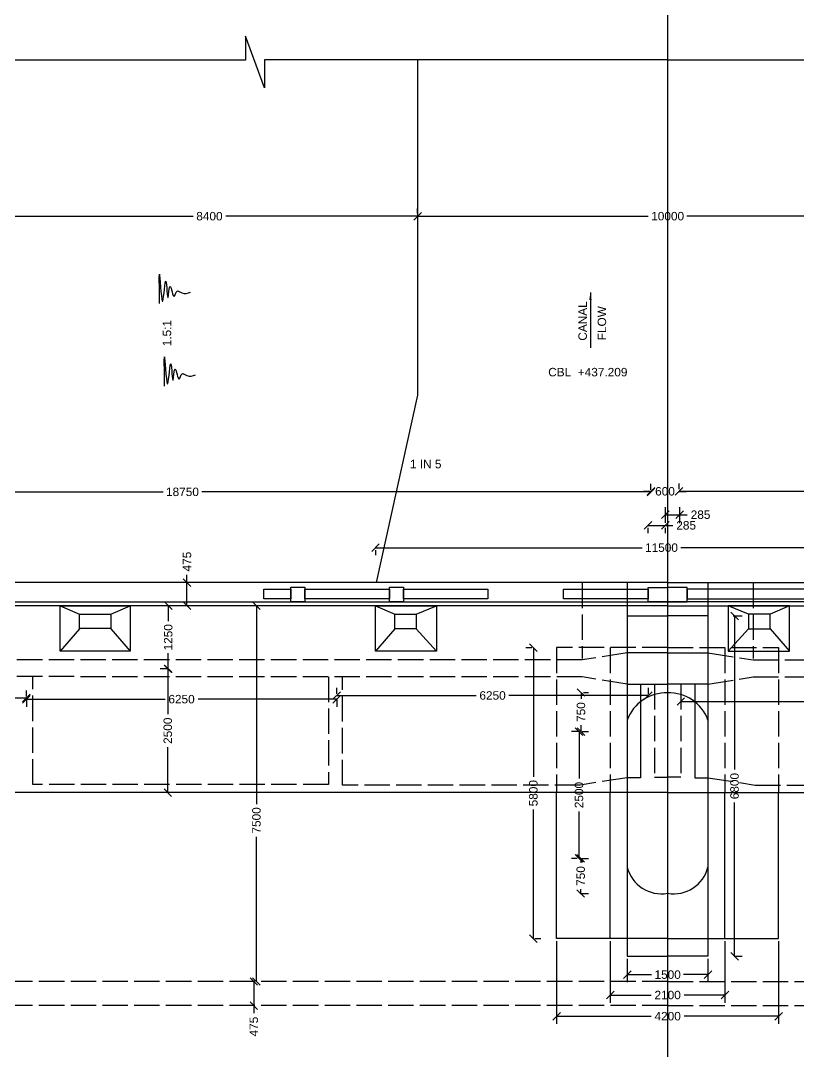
# Model space of a CAD drawing. Header units: metres. Extents: x 244 to 346, y 75 to 149.
# Drawn here: x 266.47 to 284.84, y 99.23 to 123.58 of the extents above; entities that cross this region are included whole.
import ezdxf

# ---------------------------------------------------------------- set-up
doc = ezdxf.new("R2010")
doc.units = ezdxf.units.M
doc.header["$MEASUREMENT"] = 0
doc.linetypes.add('ACAD_ISO02W100', pattern=[15, 12, -3])
doc.layers.add('DRAWING', color=7, linetype='Continuous')
doc.styles.get("Standard").update_dxf_attribs({"font": 'ARIAL_1.TTF', "height": 0.2})
doc.dimstyles.get("Standard").update_dxf_attribs({"dimtxt": 0.2, "dimasz": 0.18, "dimexe": 0.18, "dimexo": 0.0625, "dimgap": 0.09, "dimtad": 0, "dimdec": 4, "dimzin": 0, "dimdsep": 46, "dimtxsty": 'Standard', "dimblk": 'OBLIQUE', "dimcen": 0.09, "dimclrt": 256, "dimadec": 0, "dimazin": 0, "dimtfac": 1, "dimtdec": 4, "dimtofl": 0, "dimtmove": 0, "dimatfit": 3, "dimfxl": 0, "dimtolj": 1, "dimtzin": 0, "dimarcsym": 0})
picture_1 = doc.add_image_def('image1.jpg', size_in_pixel=(6726, 4650))

# ---------------------------------------------------------------- blocks, each defined once
blk = doc.blocks.new('_Oblique')
at = {"color": 0, "linetype": 'ByBlock', "lineweight": -2}
blk.add_line((-0.5, -0.5), (0.5, 0.5), dxfattribs=at)
blk = doc.blocks.new('*D210')
at = {"layer": 'Defpoints', "color": 0}
for p in [(266.012, 119.167), (275.844, 118.961), (275.844, 118.961)]:
    blk.add_point(p, dxfattribs=at)
at = {"layer": 'DRAWING', "color": 0, "lineweight": -2}
for p, q in [((266.012, 119.104), (266.012, 118.781)), ((275.844, 119.024), (275.844, 119.141)), ((266.012, 118.961), (270.54, 118.961)), ((275.844, 118.961), (271.317, 118.961))]:
    blk.add_line(p, q, dxfattribs=at)
at = {"layer": 'DRAWING', "color": 0, "lineweight": -2, "xscale": 0.18, "yscale": 0.18, "zscale": 0.18, "rotation": 180}
blk.add_blockref('_Oblique', (266.012, 118.961), dxfattribs=at)
at = {"layer": 'DRAWING', "color": 0, "lineweight": -2, "xscale": 0.18, "yscale": 0.18, "zscale": 0.18}
blk.add_blockref('_Oblique', (275.844, 118.961), dxfattribs=at)
at = {"layer": 'DRAWING', "insert": (270.928, 118.961), "char_height": 0.2, "attachment_point": 5}
blk.add_mtext('\\A1;8400', dxfattribs=at)
blk = doc.blocks.new('*D211')
at = {"layer": 'Defpoints', "color": 0}
for p in [(275.844, 118.961), (287.659, 118.961), (287.659, 118.961)]:
    blk.add_point(p, dxfattribs=at)
at = {"layer": 'DRAWING', "color": 0, "lineweight": -2}
for p, q in [((275.844, 119.024), (275.844, 119.141)), ((287.659, 119.024), (287.659, 119.141)), ((275.844, 118.961), (281.295, 118.961)), ((287.659, 118.961), (282.208, 118.961))]:
    blk.add_line(p, q, dxfattribs=at)
at = {"layer": 'DRAWING', "color": 0, "lineweight": -2, "xscale": 0.18, "yscale": 0.18, "zscale": 0.18, "rotation": 180}
blk.add_blockref('_Oblique', (275.844, 118.961), dxfattribs=at)
at = {"layer": 'DRAWING', "color": 0, "lineweight": -2, "xscale": 0.18, "yscale": 0.18, "zscale": 0.18}
blk.add_blockref('_Oblique', (287.659, 118.961), dxfattribs=at)
at = {"layer": 'DRAWING', "insert": (281.752, 118.961), "char_height": 0.2, "attachment_point": 5}
blk.add_mtext('\\A1;10000', dxfattribs=at)
blk = doc.blocks.new('*D220')
at = {"layer": 'Defpoints', "color": 0}
for p in [(259.224, 112.377), (281.358, 112.449), (281.358, 112.437)]:
    blk.add_point(p, dxfattribs=at)
at = {"layer": 'DRAWING', "color": 0, "lineweight": -2}
for p, q in [((259.224, 112.439), (259.224, 112.629)), ((281.358, 112.499), (281.358, 112.629)), ((259.224, 112.449), (269.834, 112.449)), ((281.358, 112.449), (270.747, 112.449))]:
    blk.add_line(p, q, dxfattribs=at)
at = {"layer": 'DRAWING', "color": 0, "lineweight": -2, "xscale": 0.18, "yscale": 0.18, "zscale": 0.18, "rotation": 180}
blk.add_blockref('_Oblique', (259.224, 112.449), dxfattribs=at)
at = {"layer": 'DRAWING', "color": 0, "lineweight": -2, "xscale": 0.18, "yscale": 0.18, "zscale": 0.18}
blk.add_blockref('_Oblique', (281.358, 112.449), dxfattribs=at)
at = {"layer": 'DRAWING', "insert": (270.291, 112.449), "char_height": 0.2, "attachment_point": 5}
blk.add_mtext('\\A1;18750', dxfattribs=at)
blk = doc.blocks.new('*D221')
at = {"layer": 'Defpoints', "color": 0}
for p in [(281.358, 112.437), (282.02, 112.462), (282.02, 112.454)]:
    blk.add_point(p, dxfattribs=at)
at = {"layer": 'DRAWING', "color": 0, "lineweight": -2}
for p, q in [((281.358, 112.499), (281.358, 112.642)), ((282.02, 112.516), (282.02, 112.642)), ((281.358, 112.462), (281.178, 112.462)), ((282.02, 112.462), (282.2, 112.462))]:
    blk.add_line(p, q, dxfattribs=at)
at = {"layer": 'DRAWING', "color": 0, "lineweight": -2, "xscale": 0.18, "yscale": 0.18, "zscale": 0.18}
blk.add_blockref('_Oblique', (281.358, 112.462), dxfattribs=at)
at = {"layer": 'DRAWING', "color": 0, "lineweight": -2, "xscale": 0.18, "yscale": 0.18, "zscale": 0.18, "rotation": 180}
blk.add_blockref('_Oblique', (282.02, 112.462), dxfattribs=at)
at = {"layer": 'DRAWING', "insert": (281.689, 112.462), "char_height": 0.2, "attachment_point": 5}
blk.add_mtext('\\A1;600', dxfattribs=at)
blk = doc.blocks.new('*D222')
at = {"layer": 'Defpoints', "color": 0}
for p in [(282.02, 112.454), (304.003, 112.464), (304.003, 112.377)]:
    blk.add_point(p, dxfattribs=at)
at = {"layer": 'DRAWING', "color": 0, "lineweight": -2}
for p, q in [((282.02, 112.516), (282.02, 112.644)), ((304.003, 112.439), (304.003, 112.644)), ((282.02, 112.464), (292.555, 112.464)), ((304.003, 112.464), (293.469, 112.464))]:
    blk.add_line(p, q, dxfattribs=at)
at = {"layer": 'DRAWING', "color": 0, "lineweight": -2, "xscale": 0.18, "yscale": 0.18, "zscale": 0.18, "rotation": 180}
blk.add_blockref('_Oblique', (282.02, 112.464), dxfattribs=at)
at = {"layer": 'DRAWING', "color": 0, "lineweight": -2, "xscale": 0.18, "yscale": 0.18, "zscale": 0.18}
blk.add_blockref('_Oblique', (304.003, 112.464), dxfattribs=at)
at = {"layer": 'DRAWING', "insert": (293.012, 112.464), "char_height": 0.2, "attachment_point": 5}
blk.add_mtext('\\A1;18750', dxfattribs=at)
blk = doc.blocks.new('*D250')
at = {"layer": 'Defpoints', "color": 0}
for p in [(282.063, 107.541), (282.063, 107.498), (289.43, 107.541)]:
    blk.add_point(p, dxfattribs=at)
at = {"layer": 'DRAWING', "color": 0, "lineweight": -2}
for p, q in [((282.063, 107.498), (285.357, 107.498)), ((282.063, 107.479), (282.063, 107.318)), ((289.43, 107.498), (286.135, 107.498)), ((289.43, 107.479), (289.43, 107.318))]:
    blk.add_line(p, q, dxfattribs=at)
at = {"layer": 'DRAWING', "color": 0, "lineweight": -2, "xscale": 0.18, "yscale": 0.18, "zscale": 0.18, "rotation": 180}
blk.add_blockref('_Oblique', (282.063, 107.498), dxfattribs=at)
at = {"layer": 'DRAWING', "color": 0, "lineweight": -2, "xscale": 0.18, "yscale": 0.18, "zscale": 0.18}
blk.add_blockref('_Oblique', (289.43, 107.498), dxfattribs=at)
at = {"layer": 'DRAWING', "insert": (285.746, 107.498), "char_height": 0.2, "attachment_point": 5}
blk.add_mtext('\\A1;6250', dxfattribs=at)
blk = doc.blocks.new('*D252')
at = {"layer": 'Defpoints', "color": 0}
for p in [(280.799, 101.48), (282.704, 101.48), (282.704, 101.045)]:
    blk.add_point(p, dxfattribs=at)
at = {"layer": 'DRAWING', "color": 0, "lineweight": -2}
for p, q in [((280.799, 101.417), (280.799, 100.865)), ((282.704, 101.417), (282.704, 100.865)), ((280.799, 101.045), (281.373, 101.045)), ((282.704, 101.045), (282.13, 101.045))]:
    blk.add_line(p, q, dxfattribs=at)
at = {"layer": 'DRAWING', "color": 0, "lineweight": -2, "xscale": 0.18, "yscale": 0.18, "zscale": 0.18, "rotation": 180}
blk.add_blockref('_Oblique', (280.799, 101.045), dxfattribs=at)
at = {"layer": 'DRAWING', "color": 0, "lineweight": -2, "xscale": 0.18, "yscale": 0.18, "zscale": 0.18}
blk.add_blockref('_Oblique', (282.704, 101.045), dxfattribs=at)
at = {"layer": 'DRAWING', "insert": (281.752, 101.045), "char_height": 0.2, "attachment_point": 5}
blk.add_mtext('\\A1;1500', dxfattribs=at)
blk = doc.blocks.new('*D253')
at = {"layer": 'Defpoints', "color": 0}
for p in [(280.397, 101.896), (283.106, 101.896), (283.106, 100.563)]:
    blk.add_point(p, dxfattribs=at)
at = {"layer": 'DRAWING', "color": 0, "lineweight": -2}
for p, q in [((280.397, 101.834), (280.397, 100.383)), ((283.106, 101.834), (283.106, 100.383)), ((280.397, 100.563), (281.362, 100.563)), ((283.106, 100.563), (282.142, 100.563))]:
    blk.add_line(p, q, dxfattribs=at)
at = {"layer": 'DRAWING', "color": 0, "lineweight": -2, "xscale": 0.18, "yscale": 0.18, "zscale": 0.18, "rotation": 180}
blk.add_blockref('_Oblique', (280.397, 100.563), dxfattribs=at)
at = {"layer": 'DRAWING', "color": 0, "lineweight": -2, "xscale": 0.18, "yscale": 0.18, "zscale": 0.18}
blk.add_blockref('_Oblique', (283.106, 100.563), dxfattribs=at)
at = {"layer": 'DRAWING', "insert": (281.752, 100.563), "char_height": 0.2, "attachment_point": 5}
blk.add_mtext('\\A1;2100', dxfattribs=at)
blk = doc.blocks.new('*D254')
at = {"layer": 'Defpoints', "color": 0}
for p in [(279.129, 101.896), (284.374, 101.896), (284.374, 100.063)]:
    blk.add_point(p, dxfattribs=at)
at = {"layer": 'DRAWING', "color": 0, "lineweight": -2}
for p, q in [((279.129, 101.834), (279.129, 99.883)), ((284.374, 101.834), (284.374, 99.883)), ((279.129, 100.063), (281.359, 100.063)), ((284.374, 100.063), (282.144, 100.063))]:
    blk.add_line(p, q, dxfattribs=at)
at = {"layer": 'DRAWING', "color": 0, "lineweight": -2, "xscale": 0.18, "yscale": 0.18, "zscale": 0.18, "rotation": 180}
blk.add_blockref('_Oblique', (279.129, 100.063), dxfattribs=at)
at = {"layer": 'DRAWING', "color": 0, "lineweight": -2, "xscale": 0.18, "yscale": 0.18, "zscale": 0.18}
blk.add_blockref('_Oblique', (284.374, 100.063), dxfattribs=at)
at = {"layer": 'DRAWING', "insert": (281.752, 100.063), "char_height": 0.2, "attachment_point": 5}
blk.add_mtext('\\A1;4200', dxfattribs=at)
blk = doc.blocks.new('*D255')
at = {"layer": 'Defpoints', "color": 0}
for p in [(283.236, 109.519), (283.332, 109.519), (283.259, 101.48)]:
    blk.add_point(p, dxfattribs=at)
at = {"layer": 'DRAWING', "color": 0, "lineweight": -2}
for p, q in [((283.298, 109.519), (283.512, 109.519)), ((283.332, 109.519), (283.332, 105.888)), ((283.332, 101.48), (283.332, 105.11)), ((283.322, 101.48), (283.512, 101.48))]:
    blk.add_line(p, q, dxfattribs=at)
at = {"layer": 'DRAWING', "color": 0, "lineweight": -2, "xscale": 0.18, "yscale": 0.18, "zscale": 0.18}
for p, rotation in [((283.332, 109.519), 90), ((283.332, 101.48), 270)]:
    blk.add_blockref('_Oblique', p, dxfattribs=dict(at, rotation=rotation))
at = {"layer": 'DRAWING', "insert": (283.332, 105.499), "char_height": 0.2, "attachment_point": 5, "rotation": 90}
blk.add_mtext('\\A1;6800', dxfattribs=at)
blk = doc.blocks.new('*D256')
at = {"layer": 'Defpoints', "color": 0}
for p in [(279.699, 107.71), (279.67, 106.786), (279.705, 106.786)]:
    blk.add_point(p, dxfattribs=at)
at = {"layer": 'DRAWING', "color": 0, "lineweight": -2}
for p, q in [((279.705, 107.71), (279.705, 107.558)), ((279.761, 107.71), (279.885, 107.71)), ((279.705, 106.786), (279.705, 106.938)), ((279.732, 106.786), (279.885, 106.786))]:
    blk.add_line(p, q, dxfattribs=at)
at = {"layer": 'DRAWING', "color": 0, "lineweight": -2, "xscale": 0.18, "yscale": 0.18, "zscale": 0.18}
for p, rotation in [((279.705, 107.71), 90), ((279.705, 106.786), 270)]:
    blk.add_blockref('_Oblique', p, dxfattribs=dict(at, rotation=rotation))
at = {"layer": 'DRAWING', "insert": (279.705, 107.248), "char_height": 0.2, "attachment_point": 5, "rotation": 90}
blk.add_mtext('\\A1;750', dxfattribs=at)
blk = doc.blocks.new('*D257')
at = {"layer": 'Defpoints', "color": 0}
for p in [(279.705, 106.786), (279.658, 103.791), (279.674, 103.791)]:
    blk.add_point(p, dxfattribs=at)
at = {"layer": 'DRAWING', "color": 0, "lineweight": -2}
for p, q in [((279.642, 106.786), (279.478, 106.786)), ((279.658, 106.786), (279.658, 105.678)), ((279.658, 103.791), (279.658, 104.898)), ((279.612, 103.791), (279.478, 103.791))]:
    blk.add_line(p, q, dxfattribs=at)
at = {"layer": 'DRAWING', "color": 0, "lineweight": -2, "xscale": 0.18, "yscale": 0.18, "zscale": 0.18}
for p, rotation in [((279.658, 106.786), 90), ((279.658, 103.791), 270)]:
    blk.add_blockref('_Oblique', p, dxfattribs=dict(at, rotation=rotation))
at = {"layer": 'DRAWING', "insert": (279.658, 105.288), "char_height": 0.2, "attachment_point": 5, "rotation": 90}
blk.add_mtext('\\A1;2500', dxfattribs=at)
blk = doc.blocks.new('*D258')
at = {"layer": 'Defpoints', "color": 0}
for p in [(279.658, 103.791), (279.623, 102.962), (279.699, 102.962)]:
    blk.add_point(p, dxfattribs=at)
at = {"layer": 'DRAWING', "color": 0, "lineweight": -2}
for p, q in [((279.699, 103.791), (279.699, 103.686)), ((279.721, 103.791), (279.879, 103.791)), ((279.699, 102.962), (279.699, 103.067)), ((279.685, 102.962), (279.879, 102.962))]:
    blk.add_line(p, q, dxfattribs=at)
at = {"layer": 'DRAWING', "color": 0, "lineweight": -2, "xscale": 0.18, "yscale": 0.18, "zscale": 0.18}
for p, rotation in [((279.699, 103.791), 90), ((279.699, 102.962), 270)]:
    blk.add_blockref('_Oblique', p, dxfattribs=dict(at, rotation=rotation))
at = {"layer": 'DRAWING', "insert": (279.699, 103.376), "char_height": 0.2, "attachment_point": 5, "rotation": 90}
blk.add_mtext('\\A1;750', dxfattribs=at)
blk = doc.blocks.new('*D259')
at = {"layer": 'Defpoints', "color": 0}
for p in [(278.58, 108.768), (278.602, 108.768), (278.552, 101.896)]:
    blk.add_point(p, dxfattribs=at)
at = {"layer": 'DRAWING', "color": 0, "lineweight": -2}
for p, q in [((278.54, 108.768), (278.4, 108.768)), ((278.58, 108.768), (278.58, 105.72)), ((278.58, 101.896), (278.58, 104.944)), ((278.614, 101.896), (278.76, 101.896))]:
    blk.add_line(p, q, dxfattribs=at)
at = {"layer": 'DRAWING', "color": 0, "lineweight": -2, "xscale": 0.18, "yscale": 0.18, "zscale": 0.18}
for p, rotation in [((278.58, 108.768), 90), ((278.58, 101.896), 270)]:
    blk.add_blockref('_Oblique', p, dxfattribs=dict(at, rotation=rotation))
at = {"layer": 'DRAWING', "insert": (278.58, 105.332), "char_height": 0.2, "attachment_point": 5, "rotation": 90}
blk.add_mtext('\\A1;5800', dxfattribs=at)
blk = doc.blocks.new('*D260')
at = {"layer": 'Defpoints', "color": 0}
for p in [(273.934, 107.639), (273.934, 107.618), (281.297, 107.609)]:
    blk.add_point(p, dxfattribs=at)
at = {"layer": 'DRAWING', "color": 0, "lineweight": -2}
for p, q in [((273.934, 107.68), (273.934, 107.819)), ((273.934, 107.639), (277.227, 107.639)), ((281.297, 107.639), (278.004, 107.639)), ((281.297, 107.672), (281.297, 107.819))]:
    blk.add_line(p, q, dxfattribs=at)
at = {"layer": 'DRAWING', "color": 0, "lineweight": -2, "xscale": 0.18, "yscale": 0.18, "zscale": 0.18, "rotation": 180}
blk.add_blockref('_Oblique', (273.934, 107.639), dxfattribs=at)
at = {"layer": 'DRAWING', "color": 0, "lineweight": -2, "xscale": 0.18, "yscale": 0.18, "zscale": 0.18}
blk.add_blockref('_Oblique', (281.297, 107.639), dxfattribs=at)
at = {"layer": 'DRAWING', "insert": (277.616, 107.639), "char_height": 0.2, "attachment_point": 5}
blk.add_mtext('\\A1;6250', dxfattribs=at)
blk = doc.blocks.new('*D261')
at = {"layer": 'Defpoints', "color": 0}
for p in [(266.604, 107.628), (266.604, 107.552), (273.934, 107.618)]:
    blk.add_point(p, dxfattribs=at)
at = {"layer": 'DRAWING', "color": 0, "lineweight": -2}
for p, q in [((266.604, 107.565), (266.604, 107.372)), ((266.604, 107.552), (269.881, 107.552)), ((273.934, 107.552), (270.658, 107.552)), ((273.934, 107.555), (273.934, 107.372))]:
    blk.add_line(p, q, dxfattribs=at)
at = {"layer": 'DRAWING', "color": 0, "lineweight": -2, "xscale": 0.18, "yscale": 0.18, "zscale": 0.18, "rotation": 180}
blk.add_blockref('_Oblique', (266.604, 107.552), dxfattribs=at)
at = {"layer": 'DRAWING', "color": 0, "lineweight": -2, "xscale": 0.18, "yscale": 0.18, "zscale": 0.18}
blk.add_blockref('_Oblique', (273.934, 107.552), dxfattribs=at)
at = {"layer": 'DRAWING', "insert": (270.269, 107.552), "char_height": 0.2, "attachment_point": 5}
blk.add_mtext('\\A1;6250', dxfattribs=at)
blk = doc.blocks.new('*D262')
at = {"layer": 'Defpoints', "color": 0}
for p in [(259.185, 107.577), (259.185, 107.57), (266.604, 107.552)]:
    blk.add_point(p, dxfattribs=at)
at = {"layer": 'DRAWING', "color": 0, "lineweight": -2}
for p, q in [((259.185, 107.633), (259.185, 107.757)), ((266.604, 107.614), (266.604, 107.757)), ((259.185, 107.577), (262.506, 107.577)), ((266.604, 107.577), (263.284, 107.577))]:
    blk.add_line(p, q, dxfattribs=at)
at = {"layer": 'DRAWING', "color": 0, "lineweight": -2, "xscale": 0.18, "yscale": 0.18, "zscale": 0.18, "rotation": 180}
blk.add_blockref('_Oblique', (259.185, 107.577), dxfattribs=at)
at = {"layer": 'DRAWING', "color": 0, "lineweight": -2, "xscale": 0.18, "yscale": 0.18, "zscale": 0.18}
blk.add_blockref('_Oblique', (266.604, 107.577), dxfattribs=at)
at = {"layer": 'DRAWING', "insert": (262.895, 107.577), "char_height": 0.2, "attachment_point": 5}
blk.add_mtext('\\A1;6250', dxfattribs=at)
blk = doc.blocks.new('*D263')
at = {"layer": 'Defpoints', "color": 0}
for p in [(270.398, 110.306), (270.417, 110.306), (270.417, 109.76)]:
    blk.add_point(p, dxfattribs=at)
at = {"layer": 'DRAWING', "color": 0, "lineweight": -2}
for p, q in [((270.355, 110.306), (270.218, 110.306)), ((270.398, 110.306), (270.398, 110.486)), ((270.398, 109.76), (270.398, 110.306)), ((270.355, 109.76), (270.218, 109.76))]:
    blk.add_line(p, q, dxfattribs=at)
at = {"layer": 'DRAWING', "color": 0, "lineweight": -2, "xscale": 0.18, "yscale": 0.18, "zscale": 0.18}
for p, rotation in [((270.398, 110.306), 90), ((270.398, 109.76), 270)]:
    blk.add_blockref('_Oblique', p, dxfattribs=dict(at, rotation=rotation))
at = {"layer": 'DRAWING', "insert": (270.398, 110.802), "char_height": 0.2, "attachment_point": 5, "rotation": 90}
blk.add_mtext('\\A1;475', dxfattribs=at)
blk = doc.blocks.new('*D264')
at = {"layer": 'Defpoints', "color": 0}
for p in [(269.984, 109.76), (269.955, 108.269), (270.003, 108.269)]:
    blk.add_point(p, dxfattribs=at)
at = {"layer": 'DRAWING', "color": 0, "lineweight": -2}
for p, q in [((269.921, 109.76), (269.775, 109.76)), ((269.955, 109.76), (269.955, 109.393)), ((269.955, 108.269), (269.955, 108.636)), ((269.94, 108.269), (269.775, 108.269))]:
    blk.add_line(p, q, dxfattribs=at)
at = {"layer": 'DRAWING', "color": 0, "lineweight": -2, "xscale": 0.18, "yscale": 0.18, "zscale": 0.18}
for p, rotation in [((269.955, 109.76), 90), ((269.955, 108.269), 270)]:
    blk.add_blockref('_Oblique', p, dxfattribs=dict(at, rotation=rotation))
at = {"layer": 'DRAWING', "insert": (269.955, 109.014), "char_height": 0.2, "attachment_point": 5, "rotation": 90}
blk.add_mtext('\\A1;1250', dxfattribs=at)
blk = doc.blocks.new('*D265')
at = {"layer": 'Defpoints', "color": 0}
for p in [(269.955, 108.269), (269.945, 105.346), (270.027, 105.346)]:
    blk.add_point(p, dxfattribs=at)
at = {"layer": 'DRAWING', "color": 0, "lineweight": -2}
for p, q in [((269.893, 108.269), (269.765, 108.269)), ((269.945, 108.269), (269.945, 107.197)), ((269.945, 105.346), (269.945, 106.417)), ((269.965, 105.346), (269.765, 105.346))]:
    blk.add_line(p, q, dxfattribs=at)
at = {"layer": 'DRAWING', "color": 0, "lineweight": -2, "xscale": 0.18, "yscale": 0.18, "zscale": 0.18}
for p, rotation in [((269.945, 108.269), 90), ((269.945, 105.346), 270)]:
    blk.add_blockref('_Oblique', p, dxfattribs=dict(at, rotation=rotation))
at = {"layer": 'DRAWING', "insert": (269.945, 106.807), "char_height": 0.2, "attachment_point": 5, "rotation": 90}
blk.add_mtext('\\A1;2500', dxfattribs=at)
blk = doc.blocks.new('*D266')
at = {"layer": 'Defpoints', "color": 0}
for p in [(272.061, 109.76), (272.039, 100.884), (272.061, 100.884)]:
    blk.add_point(p, dxfattribs=at)
at = {"layer": 'DRAWING', "color": 0, "lineweight": -2}
for p, q in [((271.999, 109.76), (271.859, 109.76)), ((272.039, 109.76), (272.039, 105.076)), ((272.039, 100.884), (272.039, 104.301)), ((271.999, 100.884), (271.859, 100.884))]:
    blk.add_line(p, q, dxfattribs=at)
at = {"layer": 'DRAWING', "color": 0, "lineweight": -2, "xscale": 0.18, "yscale": 0.18, "zscale": 0.18}
for p, rotation in [((272.039, 109.76), 90), ((272.039, 100.884), 270)]:
    blk.add_blockref('_Oblique', p, dxfattribs=dict(at, rotation=rotation))
at = {"layer": 'DRAWING', "insert": (272.039, 104.689), "char_height": 0.2, "attachment_point": 5, "rotation": 90}
blk.add_mtext('\\A1;7500', dxfattribs=at)
blk = doc.blocks.new('*D267')
at = {"layer": 'Defpoints', "color": 0}
for p in [(272.017, 100.884), (271.977, 100.314), (272.017, 100.314)]:
    blk.add_point(p, dxfattribs=at)
at = {"layer": 'DRAWING', "color": 0, "lineweight": -2}
for p, q in [((271.954, 100.884), (271.797, 100.884)), ((271.977, 100.884), (271.977, 100.314)), ((271.954, 100.314), (271.797, 100.314)), ((271.977, 100.314), (271.977, 100.134))]:
    blk.add_line(p, q, dxfattribs=at)
at = {"layer": 'DRAWING', "color": 0, "lineweight": -2, "xscale": 0.18, "yscale": 0.18, "zscale": 0.18}
for p, rotation in [((271.977, 100.884), 90), ((271.977, 100.314), 270)]:
    blk.add_blockref('_Oblique', p, dxfattribs=dict(at, rotation=rotation))
at = {"layer": 'DRAWING', "insert": (271.977, 99.818), "char_height": 0.2, "attachment_point": 5, "rotation": 90}
blk.add_mtext('\\A1;475', dxfattribs=at)
blk = doc.blocks.new('*D392')
at = {"layer": 'Defpoints', "color": 0}
for p in [(274.851, 111.138), (288.361, 111.131), (288.361, 111.068)]:
    blk.add_point(p, dxfattribs=at)
at = {"layer": 'DRAWING', "color": 0, "lineweight": -2}
for p, q in [((288.361, 111.13), (288.361, 111.311)), ((274.851, 111.131), (281.149, 111.131)), ((274.851, 111.075), (274.851, 110.951)), ((288.361, 111.131), (282.062, 111.131))]:
    blk.add_line(p, q, dxfattribs=at)
at = {"layer": 'DRAWING', "color": 0, "lineweight": -2, "xscale": 0.18, "yscale": 0.18, "zscale": 0.18, "rotation": 180}
blk.add_blockref('_Oblique', (274.851, 111.131), dxfattribs=at)
at = {"layer": 'DRAWING', "color": 0, "lineweight": -2, "xscale": 0.18, "yscale": 0.18, "zscale": 0.18}
blk.add_blockref('_Oblique', (288.361, 111.131), dxfattribs=at)
at = {"layer": 'DRAWING', "insert": (281.606, 111.131), "char_height": 0.2, "attachment_point": 5}
blk.add_mtext('\\A1;11500', dxfattribs=at)
blk = doc.blocks.new('*D393')
at = {"layer": 'Defpoints', "color": 0}
for p in [(281.285, 111.66), (281.696, 111.662), (281.696, 111.658)]:
    blk.add_point(p, dxfattribs=at)
at = {"layer": 'DRAWING', "color": 0, "lineweight": -2}
for p, q in [((281.285, 111.658), (281.696, 111.658)), ((281.285, 111.597), (281.285, 111.478)), ((281.696, 111.658), (281.876, 111.658)), ((281.696, 111.6), (281.696, 111.478))]:
    blk.add_line(p, q, dxfattribs=at)
at = {"layer": 'DRAWING', "color": 0, "lineweight": -2, "xscale": 0.18, "yscale": 0.18, "zscale": 0.18, "rotation": 180}
blk.add_blockref('_Oblique', (281.285, 111.658), dxfattribs=at)
at = {"layer": 'DRAWING', "color": 0, "lineweight": -2, "xscale": 0.18, "yscale": 0.18, "zscale": 0.18}
blk.add_blockref('_Oblique', (281.696, 111.658), dxfattribs=at)
at = {"layer": 'DRAWING', "insert": (282.189, 111.658), "char_height": 0.2, "attachment_point": 5}
blk.add_mtext('\\A1;285', dxfattribs=at)
blk = doc.blocks.new('*D394')
at = {"layer": 'Defpoints', "color": 0}
for p in [(282.036, 111.909), (281.698, 111.655), (282.036, 111.646)]:
    blk.add_point(p, dxfattribs=at)
at = {"layer": 'DRAWING', "color": 0, "lineweight": -2}
for p, q in [((281.698, 111.718), (281.698, 112.089)), ((282.036, 111.708), (282.036, 112.089)), ((281.698, 111.909), (282.036, 111.909)), ((282.036, 111.909), (282.216, 111.909))]:
    blk.add_line(p, q, dxfattribs=at)
at = {"layer": 'DRAWING', "color": 0, "lineweight": -2, "xscale": 0.18, "yscale": 0.18, "zscale": 0.18, "rotation": 180}
blk.add_blockref('_Oblique', (281.698, 111.909), dxfattribs=at)
at = {"layer": 'DRAWING', "color": 0, "lineweight": -2, "xscale": 0.18, "yscale": 0.18, "zscale": 0.18}
blk.add_blockref('_Oblique', (282.036, 111.909), dxfattribs=at)
at = {"layer": 'DRAWING', "insert": (282.529, 111.909), "char_height": 0.2, "attachment_point": 5}
blk.add_mtext('\\A1;285', dxfattribs=at)

msp = doc.modelspace()

# ---------------------------------------------------------------- linework, layer by layer
at = {"layer": 'DRAWING'}
for points in [[(281.75154, 123.96149), (281.75154, 96.09034)], [(281.75154, 122.65469), (272.22572, 122.65469), (272.22572, 121.99029), (271.78371, 123.21281), (271.78371, 122.644), (249.23027, 122.644)], [(281.75154, 122.65469), (291.27737, 122.65469), (291.27737, 121.99029), (291.71938, 123.21281), (291.71938, 122.644), (314.27282, 122.644)], [(275.84382, 122.65469), (275.84382, 114.73718), (274.86591, 110.30619)], [(281.75154, 110.30619), (258.86122, 110.30619), (258.86122, 109.84971), (281.75154, 109.84971)], [(280.79876, 110.30619), (280.79876, 109.76002)], [(281.75154, 110.30619), (304.64186, 110.30619), (304.64186, 109.84971), (281.75154, 109.84971)], [(282.70432, 110.30619), (282.70432, 109.76002)], [(284.20785, 110.14869), (282.21455, 110.14869), (282.21455, 109.92196), (284.20785, 109.92196)], [(281.75154, 109.76002), (258.86122, 109.76002), (258.86122, 109.84971)], [(281.75154, 109.76002), (304.64186, 109.76002), (304.64186, 109.84971)], [(267.40442, 109.76002), (267.86122, 109.55758)], [(268.60109, 109.55758), (269.05611, 109.76002)], [(274.8483, 109.76002), (275.3051, 109.55758)], [(275.81342, 109.55758), (276.29426, 109.76002)], [(280.79876, 109.78227), (280.79876, 109.5186), (281.75154, 109.5186)], [(282.70432, 109.78227), (282.70432, 109.5186), (281.75154, 109.5186)], [(283.66274, 109.55758), (283.18189, 109.76002)], [(284.62786, 109.76002), (284.17106, 109.55758)], [(280.79876, 109.5186), (280.79876, 101.47995), (281.75154, 101.47995)], [(282.70432, 109.5186), (282.70432, 101.47995), (281.75154, 101.47995)], [(267.86122, 109.21797), (267.40442, 108.68284)], [(268.60109, 109.21797), (269.05611, 108.68284)], [(275.3051, 109.21797), (274.8483, 108.68284)], [(275.81342, 109.21797), (276.29426, 108.68284)], [(283.66274, 109.21797), (283.18189, 108.68284)], [(284.17106, 109.21797), (284.62786, 108.68284)], [(281.75154, 108.64808), (280.79876, 108.64808)], [(281.75154, 108.64808), (282.70432, 108.64808)], [(280.79876, 107.90714), (281.75154, 107.90714)], [(281.11034, 107.90714), (281.11034, 105.69785), (280.79876, 105.69785)], [(282.70432, 107.90714), (281.75154, 107.90714)], [(282.39275, 107.90714), (282.39275, 105.69785), (282.70432, 105.69785)], [(281.75154, 105.3457), (247.72083, 105.3457)], [(280.39715, 101.8961), (279.12913, 101.8961), (279.12913, 105.3457)], [(281.75154, 101.8961), (280.39715, 101.8961), (280.39715, 105.3457)], [(281.75154, 105.3457), (315.78225, 105.3457)], [(281.75154, 101.8961), (283.10594, 101.8961), (283.10594, 105.3457)], [(283.10594, 101.8961), (284.37395, 101.8961), (284.37395, 105.3457)]]:
    msp.add_lwpolyline(points, dxfattribs=at)
at = {"layer": 'DRAWING', "linetype": 'ACAD_ISO02W100', "ltscale": 0.05}
for points in [[(279.73166, 110.30619), (279.73166, 108.50996)], [(283.77142, 110.30619), (283.77142, 108.50996)], [(280.79876, 108.64808), (279.73166, 108.48019), (260.78627, 108.48019), (259.7096, 108.62322), (258.86122, 108.62322)], [(281.75154, 108.77049), (279.16744, 108.77049), (279.12998, 108.77049), (279.12998, 105.3457)], [(280.3975, 108.77049), (280.3975, 105.3457)], [(281.75154, 108.77049), (284.33564, 108.77049), (284.3731, 108.77049), (284.3731, 105.3457)], [(282.70432, 108.64808), (283.77142, 108.48019), (302.71681, 108.48019), (303.79349, 108.62322), (304.64186, 108.62322)], [(283.10558, 108.77049), (283.10558, 105.3457)], [(280.79876, 107.90714), (279.73192, 108.07964), (260.78658, 108.08704), (259.7096, 107.87836), (258.86122, 107.88019)], [(273.73846, 108.08198), (273.73846, 105.53642), (266.75493, 105.53642), (266.75592, 108.08471)], [(280.79876, 105.69785), (279.68735, 105.52229), (274.07237, 105.52229), (274.07337, 108.08185)], [(281.44044, 107.90714), (281.44044, 105.7064), (281.75154, 105.7064)], [(282.06264, 107.90714), (282.06264, 105.7064), (281.75154, 105.7064)], [(282.70432, 107.90714), (283.77116, 108.07964), (302.71651, 108.08704), (303.79349, 107.87836), (304.64186, 107.88019)], [(282.70432, 105.69785), (283.81573, 105.52229), (289.43071, 105.52229), (289.42972, 108.08185)], [(281.75154, 100.88402), (252.35628, 100.88402)], [(281.75154, 100.88402), (311.1468, 100.88402)], [(281.75154, 100.31397), (258.86122, 100.31397)], [(281.75154, 100.31397), (304.64186, 100.31397)]]:
    msp.add_lwpolyline(points, dxfattribs=at)
at = {"layer": 'DRAWING'}
for points in [[(272.21443, 110.14869), (272.85055, 110.14869), (272.85055, 109.92196), (272.21443, 109.92196)], [(272.85055, 110.19852), (273.18483, 110.19852), (273.18483, 109.84971), (272.85055, 109.84971)], [(273.18483, 110.14869), (275.17813, 110.14869), (275.17813, 109.92196), (273.18483, 109.92196)], [(275.17813, 110.19852), (275.5124, 110.19852), (275.5124, 109.84971), (275.17813, 109.84971)], [(275.5124, 110.14869), (277.50571, 110.14869), (277.50571, 109.92196), (275.5124, 109.92196)], [(279.29523, 110.14869), (281.28853, 110.14869), (281.28853, 109.92196), (279.29523, 109.92196)], [(281.75154, 109.84971), (281.28853, 109.84971), (281.28853, 110.19133), (281.75154, 110.19133)], [(281.75154, 109.84971), (282.21455, 109.84971), (282.21455, 110.19133), (281.75154, 110.19133)], [(285.76473, 110.14869), (283.77142, 110.14869), (283.77142, 109.92196), (285.76473, 109.92196)], [(267.40442, 109.76002), (269.05611, 109.76002), (269.05611, 108.68284), (267.40442, 108.68284)], [(274.8483, 109.76002), (276.29426, 109.76002), (276.29426, 108.68284), (274.8483, 108.68284)], [(284.62786, 109.76002), (283.18189, 109.76002), (283.18189, 108.68284), (284.62786, 108.68284)], [(267.86122, 109.55758), (268.60109, 109.55758), (268.60109, 109.22242), (267.86122, 109.22242)], [(275.3051, 109.55758), (275.81342, 109.55758), (275.81342, 109.21797), (275.3051, 109.21797)], [(284.17106, 109.55758), (283.66274, 109.55758), (283.66274, 109.21797), (284.17106, 109.21797)]]:
    msp.add_lwpolyline(points, close=True, dxfattribs=at)
for centre, radius, start, end in [((281.70498, 106.73831), 0.96172, 87.225204, 160.439826), ((281.7981, 106.73831), 0.96172, 19.560174, 92.774796), ((281.60547, 103.78504), 0.83094, 193.872412, 280.124836), ((281.89762, 103.78504), 0.83094, 259.875164, 346.127588)]:
    msp.add_arc(centre, radius, start, end, dxfattribs=at)
for points in [[(269.75152, 116.90052), (269.75152, 117.56331), (269.8272, 116.95832), (269.89988, 117.4232), (269.95006, 117.043), (270.00023, 117.30568), (270.09713, 117.06547), (270.16634, 117.19335), (270.27535, 117.15015), (270.48299, 117.16916)], [(269.86961, 114.94849), (269.86961, 115.61128), (269.9453, 115.00629), (270.01797, 115.47117), (270.06815, 115.09097), (270.11833, 115.35365), (270.21522, 115.11344), (270.28444, 115.24132), (270.39344, 115.19812), (270.60108, 115.21713)]]:
    msp.add_spline(points, degree=3, dxfattribs=at)

# ---------------------------------------------------------------- texts
for s, p in [('CANAL ', (279.84326, 116.02059)), ('FLOW', (280.29833, 116.02987)), ('1.5:1', (270.02471, 115.88883))]:
    msp.add_text(s, height=0.2, rotation=90, dxfattribs=at).set_placement(p)
for s, p in [('CBL  +437.209', (278.93028, 115.17792)), ('1 IN 5', (275.66356, 113.00677))]:
    msp.add_text(s, height=0.2, dxfattribs=at).set_placement(p)

# ---------------------------------------------------------------- dimensions: what is measured, and where the dimension line sits
for base, p1, p2, text, picture, middle in [((275.84382, 118.9614), (266.01241, 119.16693), (275.84382, 118.9614), '8400', '*D210', (270.92812, 118.9614)), ((287.65926, 118.9614), (275.84382, 118.9614), (287.65926, 118.9614), '10000', '*D211', (281.75154, 118.9614)), ((281.35797, 112.44856), (259.22363, 112.37661), (281.35797, 112.43694), '18750', '*D220', (270.2908, 112.44856)), ((282.0204, 112.46241), (281.35797, 112.43694), (282.0204, 112.45395), '600', '*D221', (281.68919, 112.46241)), ((304.00346, 112.46367), (282.0204, 112.45395), (304.00346, 112.37682), '18750', '*D222', (293.01193, 112.46367)), ((282.03604, 111.90907), (281.69796, 111.65524), (282.03604, 111.64592), '285', '*D394', (282.52944, 111.90907)), ((281.69563, 111.65757), (281.28527, 111.6599), (281.69563, 111.66222), '285', '*D393', (282.18902, 111.65757)), ((288.36063, 111.13072), (274.85116, 111.13791), (288.36063, 111.06786), '11500', '*D392', (281.6059, 111.13072)), ((259.18538, 107.57727), (266.60447, 107.55191), (259.18538, 107.57017), '6250', '*D262', (262.89493, 107.57727)), ((266.60447, 107.55191), (273.93448, 107.61766), (266.60447, 107.62767), '6250', '*D261', (270.26948, 107.55191)), ((273.93448, 107.63917), (281.2966, 107.60901), (273.93448, 107.61766), '6250', '*D260', (277.61554, 107.63917)), ((282.06264, 107.49811), (289.42993, 107.54101), (282.06264, 107.54101), '6250', '*D250', (285.74629, 107.49811)), ((284.37395, 100.06335), (279.12913, 101.8961), (284.37395, 101.8961), '4200', '*D254', (281.75154, 100.06335)), ((283.10594, 100.56256), (280.39715, 101.8961), (283.10594, 101.8961), '2100', '*D253', (281.75154, 100.56256)), ((282.70432, 101.04541), (280.79876, 101.47995), (282.70432, 101.47995), '1500', '*D252', (281.75154, 101.04541))]:
    dim = msp.add_linear_dim(base=base, p1=p1, p2=p2, text=text, dimstyle='Standard', dxfattribs=at)
    dim.commit()
    dim.dimension.update_dxf_attribs({"geometry": picture, "text_midpoint": middle})
for base, p1, p2, text, picture, middle in [((270.39812, 110.30619), (270.41718, 109.76002), (270.41718, 110.30619), '475', '*D263', (270.39812, 110.80191)), ((269.955, 108.26893), (269.98369, 109.76002), (270.00299, 108.26893), '1250', '*D264', (269.955, 109.01447)), ((283.3318, 109.5186), (283.2595, 101.47995), (283.23573, 109.5186), '6800', '*D255', (283.3318, 105.49927)), ((278.57969, 108.76814), (278.55189, 101.8961), (278.60214, 108.76814), '5800', '*D259', (278.57969, 105.33212)), ((269.94522, 105.3457), (269.955, 108.26893), (270.02735, 105.3457), '2500', '*D265', (269.94522, 106.80731)), ((279.7048, 106.78595), (279.69895, 107.70992), (279.66967, 106.78595), '750', '*D256', (279.7048, 107.24794)), ((279.65814, 103.79091), (279.7048, 106.78595), (279.67439, 103.79091), '2500', '*D257', (279.65814, 105.28843)), ((279.69928, 102.96167), (279.65814, 103.79091), (279.62288, 102.96167), '750', '*D258', (279.69928, 103.37629)), ((271.97717, 100.31397), (272.01661, 100.88402), (272.01661, 100.31397), '475', '*D267', (271.97717, 99.81825))]:
    dim = msp.add_linear_dim(base=base, p1=p1, p2=p2, angle=90, text=text, dimstyle='Standard', dxfattribs=at)
    dim.commit()
    dim.dimension.update_dxf_attribs({"geometry": picture, "text_midpoint": middle})
dim = msp.add_linear_dim(base=(272.0388, 100.88402), p1=(272.06103, 109.76002), p2=(272.06103, 100.88402), angle=90, text='7500', dimstyle='Standard', dxfattribs=at)
dim.commit()
dim.dimension.update_dxf_attribs({"geometry": '*D266', "text_midpoint": (272.0388, 104.68864), "dimtype": 160})

# ---------------------------------------------------------------- pictures from other files: only their frames are drawn
image = msp.add_image(picture_1, insert=(243.62118, 76.23935), size_in_units=(101.19975, 69.96415), rotation=-0.6257928, dxfattribs=dict(fade=30))
image.dxf.flags = 7

# ---------------------------------------------------------------- leaders
msp.add_leader([(279.92771, 117.15873), (279.92771, 115.85087)], dimstyle='Standard', override={"dimgap": 0.09, "dimtad": 0}, dxfattribs=at)

doc.saveas('drawing.dxf')
